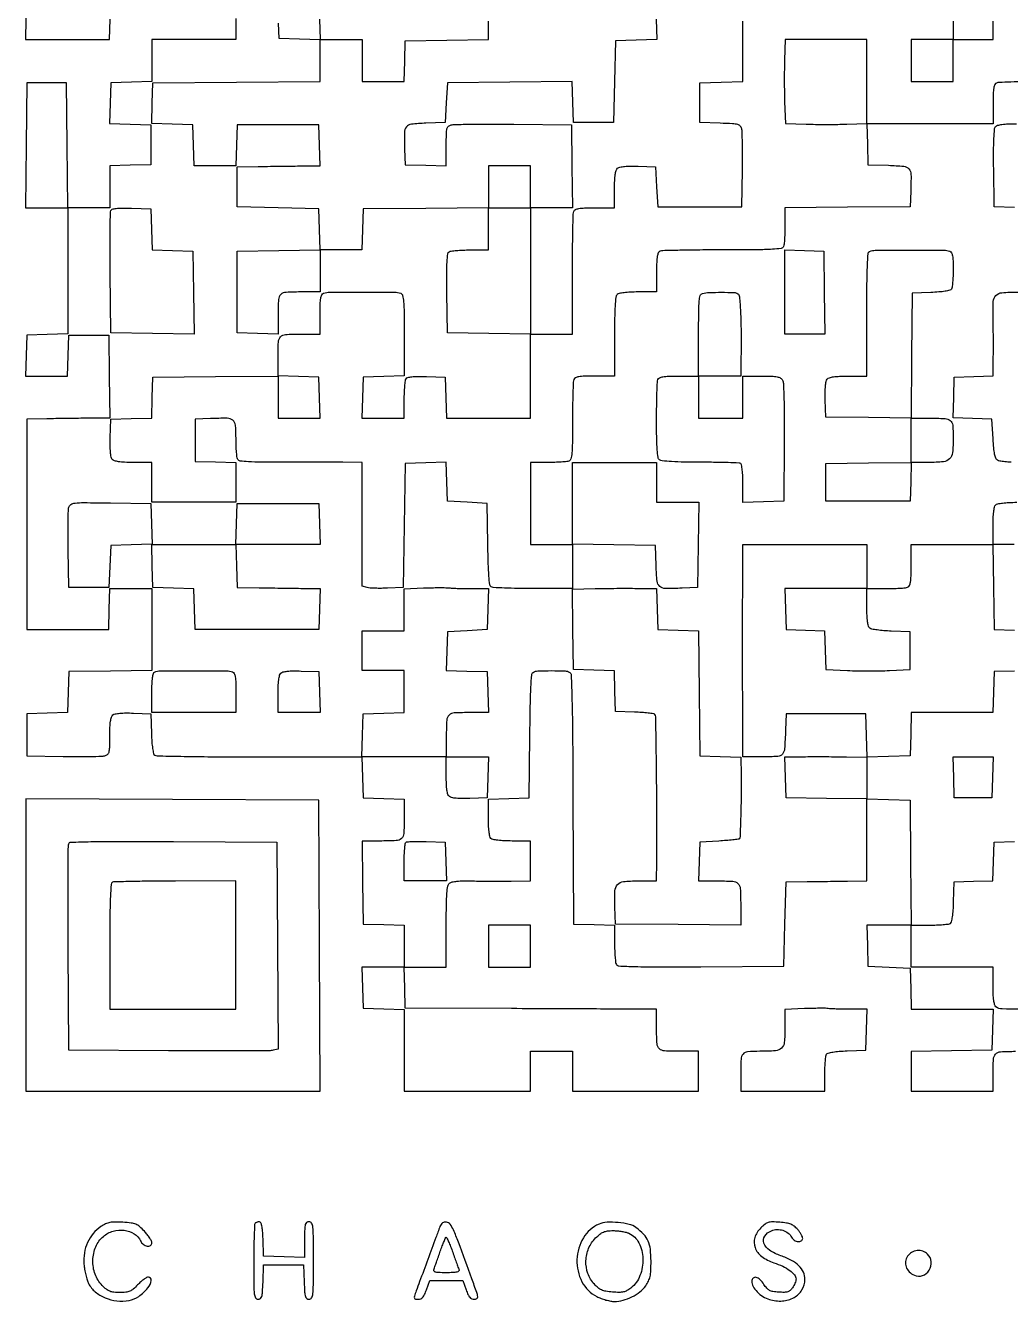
# Model space of a CAD drawing. Extents: x 156 to 936, y 95 to 969.
# Drawn here: x 156 to 601, y 95 to 671 of the extents above; entities that cross this region are included whole.
import ezdxf

# ---------------------------------------------------------------- set-up
doc = ezdxf.new("R2010")
doc.units = 0

msp = doc.modelspace()

# ---------------------------------------------------------------- linework, layer by layer
for points in [[(251, 674.462474), (251, 665), (232, 665), (213, 665), (213, 655.537526), (213, 646.075052), (203.75, 645.787526), (194.5, 645.5), (194.212977, 636.288016), (193.925954, 627.076031), (203.212977, 626.788016), (212.5, 626.5), (212.5, 617.5), (212.5, 608.5), (203.25, 608.212474), (194, 607.924948), (194, 598.462474), (194, 589), (184.515573, 589), (175.031147, 589), (174.765573, 617.25), (174.5, 645.5), (165.5, 645.5), (156.5, 645.5), (156.234427, 617.25), (155.968853, 589), (165.484427, 589), (175, 589), (175, 560.537526), (175, 532.075052), (165.75, 531.787526), (156.5, 531.5), (156.212474, 522.25), (155.924948, 513), (165.424948, 513), (174.924948, 513), (175.212474, 522.25), (175.5, 531.5), (184.5, 531.5), (193.5, 531.5), (193.772065, 512.75), (194.044131, 494), (184.272065, 493.948134, 0.001233), (179.877058, 493.913967, 0.000769), (174.726794, 493.853302, 0.000772), (169.649831, 493.777852, 0.001402), (165.5, 493.698134), (156.5, 493.5), (156.5, 446), (156.5, 398.5), (175, 398.5), (193.5, 398.5), (193.787526, 407.75), (194.075052, 417), (203.537526, 417), (213, 417), (213, 398.522065), (213, 380.044131), (194.25, 379.772065), (175.5, 379.5), (175.212964, 370.287036), (174.925929, 361.074071), (165.712964, 360.787036), (156.5, 360.5), (156.5, 351), (156.5, 341.5), (173, 341.233386, 0.003212), (179.484345, 341.170267, 0.004415), (185.314062, 341.202442, 0.002866), (190.203626, 341.300636, 0.052025), (191.75, 341.502438, 0.116864), (192.998813, 342.131139, 0.157266), (193.666682, 343.196991, 0.056715), (193.94564, 345.258992, 0.00529), (194, 350.396607, -0.009439), (194.074667, 354.351306, -0.027186), (194.32691, 357.081878, -0.038515), (194.749189, 358.939991, -0.145416), (195.405204, 359.921326, -0.126804), (196.431833, 360.405224, -0.023545), (198.514748, 360.701133, -0.021342), (201.264652, 360.842502, -0.01153), (204.655204, 360.793771), (212.5, 360.5), (212.792098, 351.532999, 0.009802), (212.99172, 347.709784, 0.020255), (213.32689, 344.737042, 0.020143), (213.754615, 342.549132, 0.194196), (214.292098, 341.791394, 0.137884), (215.322394, 341.476993, 0.000719), (226.013929, 341.255617, 0.003115), (238.229463, 341.096368, 0.001961), (252.5, 341.055213, -0.000139), (267.341689, 341.066495, -0.000166), (281.337414, 341.068596, -0.000143), (293.140366, 341.063076, -0.001082), (298.712474, 341.046818), (307.924948, 341), (308.212474, 331.75), (308.5, 322.5), (317.75, 322.212474), (327, 321.924948), (327, 313.069463, -0.014911), (326.799303, 306.341017, -0.196101), (325.74396, 304.139032, -0.17455), (323.393009, 303.170009, -0.011337), (315.896147, 303), (307.955869, 303), (308.227935, 284.25), (308.5, 265.5), (317.75, 265.212474), (327, 264.924948), (327, 255.462474), (327, 246), (317.462474, 246), (307.924948, 246), (308.212474, 236.75), (308.5, 227.5), (317.75, 227.212474), (327, 226.924948), (327, 208.462474), (327, 190), (355.5, 190), (384, 190), (384, 199), (384, 208), (393.5, 208), (403, 208), (403, 199), (403, 190), (431.5, 190), (460, 190), (460, 199), (460, 208), (452.081787, 208, -0.01141), (444.599988, 208.170753, -0.175208), (442.252746, 209.14255, -0.195511), (441.199638, 211.349521, -0.014768), (441, 218.106989), (441, 227), (432.25, 227.03929, 0.00002), (426.597157, 227.064452, 0.000002), (411.970312, 227.128935, 0.000002), (394.521915, 227.205724, 0.000002), (375.5, 227.28929), (327.5, 227.5), (327.212474, 236.75), (326.924948, 246), (336.462474, 246), (346, 246), (346, 264.377555, -0.002926), (346.057077, 274.131546, -0.015847), (346.286707, 279.419848, -0.02527), (346.692815, 282.635756, -0.177306), (347.47458, 283.978903, -0.125079), (348.589189, 284.508902, -0.024523), (350.802749, 284.834299, -0.020936), (353.814653, 285.000288, -0.00977), (357.72458, 284.975462, 0.003165), (361.717686, 284.89735, 0.001862), (366.492533, 284.851957, 0.001862), (371.264977, 284.842131, 0.00318), (375.25, 284.874114), (384, 285), (384, 294), (384, 303), (375.7, 303, -0.011084), (372.171507, 303.07823, -0.020332), (369.306878, 303.322289, -0.021091), (367.139671, 303.689458, -0.144849), (366.2, 304.2, -0.144682), (365.689961, 305.138013, -0.021131), (365.322617, 307.298731, -0.02038), (365.078344, 310.152513, -0.011159), (365, 313.662474), (365, 321.924948), (374.25, 322.212474), (383.5, 322.5), (383.766172, 350.450978, -0.002117), (383.953819, 364.091611, -0.008542), (384.245722, 372.411295, -0.006373), (384.615675, 378.103606, -0.236059), (385.266172, 379.185665, -0.132884), (387.354238, 379.835404, -0.009436), (393.503224, 379.949665, -0.009443), (399.651822, 379.831748, -0.132709), (401.741586, 379.180871, -0.247526), (402.434987, 377.968938, -0.002047), (402.776578, 366.697023, -0.004467), (403.057771, 350.415055, -0.000939), (403.241586, 321.946183), (403.5, 265.5), (412.75, 265.212474), (422, 264.924948), (422.015313, 256.712474, 0.009002), (422.079642, 253.474946, 0.012028), (422.261521, 250.541598, 0.009309), (422.515859, 248.118874, 0.111053), (422.831965, 247.237645, 0.244572), (424.020271, 246.548633, 0.004895), (431.203429, 246.290377, 0.006891), (441.970603, 246.157217, 0.001398), (461.066653, 246.237645), (498.5, 246.5), (499, 265.5), (499.5, 284.5), (509, 284.643608, -0.000218), (513.272687, 284.706331, -0.000136), (518.279688, 284.776284, -0.000137), (523.215497, 284.842549, -0.000248), (527.25, 284.893608), (536, 285), (536, 303.536212), (536, 322.072424), (545.75, 321.786212), (555.5, 321.5), (555.765573, 293.25), (556.031147, 265), (545.978047, 265), (535.924948, 265), (536.212474, 255.75), (536.5, 246.5), (546, 246), (555.5, 245.5), (555.787526, 236.25), (556.075052, 227), (574.575052, 227), (593.075052, 227), (592.787526, 217.75), (592.5, 208.5), (574.25, 208.227441), (556, 207.954883), (556, 198.977441), (556, 190), (574.5, 190), (593, 190), (593, 197.418213, -0.01257), (593.178205, 204.50542, -0.179949), (594.159562, 206.785965, -0.190034), (596.370658, 207.807402, -0.014293), (603.106989, 208)], [(607.114907, 645.955962, 0.00462), (600.968881, 645.821697, 0.002283), (595.760124, 645.635936, 0.08173), (594.581787, 645.393011, 0.192406), (593.782907, 644.653872, 0.06988), (593.311531, 643.154102, 0.034532), (593.062976, 640.571713, 0.00673), (593, 635.893011), (593, 627), (564.462474, 627), (535.924948, 627), (536.212474, 617.75), (536.5, 608.5), (545.740334, 608.212602, -0.015844), (552.678762, 607.776454, -0.194277), (554.990355, 606.578192, -0.177046), (555.934395, 604.057347, -0.012739), (555.800912, 596.479083), (555.5, 589.5), (527.25, 589.234427), (499, 588.968853), (499, 581.066214, -0.007063), (498.955614, 577.924319, -0.008915), (498.821697, 575.020325, -0.007334), (498.631063, 572.599276, -0.068397), (498.393011, 571.581787, -0.271086), (497.257592, 570.67308, -0.02197), (493.306366, 570.270409, -0.012854), (486.33251, 570.047721, -0.001554), (470.974799, 570, 0.002113), (460.584885, 569.956085, 0.00323), (451.574722, 569.821697, 0.001149), (443.814248, 569.637956, 0.085316), (442.581787, 569.393011, 0.192406), (441.782907, 568.653872, 0.06988), (441.311531, 567.154102, 0.034532), (441.062976, 564.571713, 0.00673), (441, 559.893011), (441, 551), (432.7, 551, 0.011084), (429.171507, 550.92177, 0.020332), (426.306878, 550.677711, 0.021091), (424.139671, 550.310542, 0.144849), (423.2, 549.8, 0.17093), (422.619714, 548.588868, 0.011288), (422.283708, 544.675375, 0.011908), (422.063952, 539.080768, 0.003861), (422, 530.8), (422, 513), (413.106989, 513, 0.00673), (408.428287, 512.937024, 0.034532), (405.845898, 512.688469, 0.06988), (404.346128, 512.217093, 0.192406), (403.606989, 511.418213, 0.081332), (403.364262, 510.245528, 0.00242), (403.178303, 505.215903, 0.004765), (403.044051, 499.272999, 0.003264), (403, 492.525201, -0.002672), (402.948251, 482.840136, -0.019343), (402.718391, 478.18787, -0.038952), (402.282401, 475.584226, -0.244878), (401.418213, 474.606989, -0.06844), (400.400281, 474.368926, -0.007317), (397.9751, 474.178303, -0.008902), (395.066073, 474.044385, -0.00705), (391.918213, 474), (384, 474), (384, 455.5), (384, 437), (393.5, 437), (403, 437), (403, 455.5), (403, 474), (422, 474), (441, 474), (441, 465), (441, 456), (450.521593, 456), (460.043186, 456), (459.771593, 436.75), (459.5, 417.5), (452.520917, 417.199088, -0.012739), (444.942653, 417.065605, -0.177046), (442.421808, 418.009645, -0.194277), (441.223546, 420.321238, -0.015844), (440.787398, 427.259666), (440.5, 436.5), (421.75, 436.772065), (403, 437.044131), (403, 426.926262), (403, 416.808392), (413.25, 417.01945, -0.002339), (417.808897, 417.09199, -0.001545), (423.048352, 417.134653, -0.001555), (428.142118, 417.144549, -0.003015), (432.212474, 417.115253), (440.924948, 417), (441.212474, 407.75), (441.5, 398.5), (450.73449, 398.212679), (459.96898, 397.925359), (460.23449, 369.712679), (460.5, 341.5), (469.75, 341.212474), (479, 340.924948), (479.144302, 332.712474, -0.006315), (479.188665, 323.732395, -0.005312), (479.014449, 314.220618, -0.001272), (478.72361, 304.985385, -0.182303), (478.313171, 304, -0.174973), (477.890326, 303.785719, -0.003412), (475.433514, 303.5, -0.007763), (472.52849, 303.227803, -0.005075), (469.171191, 303), (460.5, 302.5), (460.211067, 293.75), (459.922134, 285), (467.87928, 285, -0.011684), (475.421865, 284.823722, -0.180874), (477.764981, 283.820304, -0.191063), (478.809395, 281.547392, -0.01329), (479, 274.377438), (479, 264.968853), (450.75, 265.234427), (422.5, 265.5), (422.20816, 273.237562, -0.018844), (422.208052, 280.460565, -0.172387), (423.352754, 283.33413, -0.190869), (425.994172, 284.686158, -0.023977), (432.535184, 285), (441, 285), (441.061264, 293.75, 0.002369), (441.112289, 316.285203, 0.002586), (440.944984, 338.170543, 0.000315), (440.66333, 359.116618, 0.195257), (440.20973, 360.19027, 0.163565), (439.610981, 360.487769, 0.006786), (437.205333, 360.785917, 0.01115), (434.301404, 361.04048, 0.007624), (430.994391, 361.205609), (422.5, 361.5), (422.212964, 370.712964), (421.925929, 379.925929), (412.712964, 380.212964), (403.5, 380.5), (403.227441, 398.75), (402.954883, 417), (385.227441, 417.015313, -0.004095), (378.345098, 417.077625, -0.006163), (372.347108, 417.255038, -0.002752), (367.253043, 417.496687, -0.128972), (366.273353, 417.809897, -0.224357), (365.657029, 418.785498, -0.01105), (365.267063, 422.675066, -0.012194), (364.964479, 428.331725, -0.003561), (364.773353, 437.044584), (364.5, 455.5), (355.5, 456), (346.5, 456.5), (346.210527, 465.287003), (345.921055, 474.074007), (336.710527, 473.787003), (327.5, 473.5), (327, 445.5), (326.5, 417.5), (319.520917, 417.199088, -0.008627), (316.682454, 417.125736, -0.009416), (313.924858, 417.153996, -0.00895), (311.569348, 417.264735, -0.045288), (310.270917, 417.46814), (308, 418.038104), (308, 446.019052), (308, 474), (299.25, 474.095222, 0.002062), (294.644542, 474.126348, 0.00059), (287.505021, 474.136731, 0.000594), (279.449521, 474.129368, 0.000631), (271.554327, 474.102811, -0.003211), (262.32363, 474.119389, -0.012558), (256.625211, 474.309405, -0.012697), (252.829729, 474.62837, -0.227759), (251.81964, 475.257589, -0.111642), (251.508247, 476.128338, -0.009095), (251.2579, 478.552883, -0.011865), (251.078732, 481.487769, -0.008846), (251.015313, 484.730948, 0.020117), (250.756384, 490.879354, 0.208495), (249.583517, 493.060274, 0.166891), (247.044482, 493.94572, 0.011976), (239.479083, 493.800912), (232.5, 493.5), (232.5, 484), (232.5, 474.5), (241.75, 474.212474), (251, 473.924948), (251, 464.962474), (251, 456), (232, 456), (213, 456), (213, 465), (213, 474), (204.622445, 474, -0.009416), (200.660607, 474.074612, -0.02709), (197.924009, 474.326619, -0.038314), (196.061457, 474.748184, -0.145743), (195.080436, 475.40308, -0.128993), (194.592049, 476.450915, -0.022589), (194.297825, 478.626634, -0.020484), (194.15782, 481.52409, -0.010573), (194.207992, 485.15308), (194.5, 493.5), (203.712964, 493.787036), (212.925929, 494.074071), (213.212964, 503.287036), (213.5, 512.5), (241.75, 512.765573), (270, 513.031147), (270, 520.933786, -0.011443), (270.170972, 528.403289, -0.175354), (271.143057, 530.748458, -0.195345), (273.35013, 531.800585, -0.014753), (280.106989, 532), (289, 532), (289, 540.893011, -0.00673), (289.062976, 545.571713, -0.034532), (289.311531, 548.154102, -0.06988), (289.782907, 549.653872, -0.192406), (290.581787, 550.393011, -0.089988), (293.432952, 550.932228, -0.001855), (308, 550.986276, -0.001855), (322.567048, 550.932228, -0.089988), (325.418213, 550.393011, -0.248902), (326.288297, 549.393938, -0.036362), (326.720189, 546.646395, -0.01833), (326.948905, 541.738583, -0.002478), (327, 531.430537), (327, 513.075052), (317.75, 512.787526), (308.5, 512.5), (308.212474, 503.25), (307.924948, 494), (317.462474, 494), (327, 494), (327.015313, 502.25, -0.00917), (327.081041, 505.504112, -0.012203), (327.267102, 508.45641, -0.00954), (327.527533, 510.894283, -0.110402), (327.850966, 511.793098, -0.187221), (328.659703, 512.389362, -0.039341), (330.4185, 512.721251, -0.027159), (333.085459, 512.864234, -0.008519), (337.085653, 512.793098), (345.5, 512.5), (345.787526, 503.25), (346.075052, 494), (365.037526, 494), (384, 494), (384, 512.977935), (384, 531.955869), (365.25, 532.227935), (346.5, 532.5), (346.269936, 550.453304, -0.003387), (346.21716, 559.19071, -0.013149), (346.363442, 564.601246, -0.01367), (346.65421, 568.198071, -0.228051), (347.269936, 569.187991, -0.112035), (348.134327, 569.496472, -0.008952), (350.562106, 569.744341, -0.011755), (353.500405, 569.921833, -0.008742), (356.75, 569.984687), (365, 570), (365, 579.515573), (365, 589.031147), (336.75, 588.765573), (308.5, 588.5), (308.212474, 579.25), (307.924948, 570), (298.462474, 570), (289, 570), (289, 560.5), (289, 551), (281.081787, 551, 0.011435), (273.597657, 550.828811, 0.175657), (271.251172, 549.85465, 0.195156), (270.198903, 547.642834, 0.014649), (270, 540.855485), (270, 531.924948), (260.75, 532.212474), (251.5, 532.5), (251.5, 551), (251.5, 569.5), (270.287232, 569.772202), (289.074464, 570.044404), (288.787232, 579.272202), (288.5, 588.5), (270, 589), (251.5, 589.5), (251.5, 598.5), (251.5, 607.5), (261, 607.670976, -0.000734), (265.310027, 607.742215, -0.000438), (270.437586, 607.814941, -0.000439), (275.54497, 607.878422, -0.000761), (279.787526, 607.920976), (289.075052, 608), (288.787526, 617.25), (288.5, 626.5), (270, 626.5), (251.5, 626.5), (251.212474, 617.25), (250.924948, 608), (241.5, 608), (232.075052, 608), (231.787526, 617.25), (231.5, 626.5), (222.212977, 626.788016), (212.925954, 627.076031), (213.212977, 636.288016), (213.5, 645.5), (251.25, 645.762025), (289, 646.02405), (289, 655.474499), (289, 664.924948), (279.75, 665.212474), (270.5, 665.5), (270.199088, 672.479083, -0.011928)], [(288.787526, 674.25), (289.075052, 665), (298.537526, 665), (308, 665), (308, 655.5), (308, 646), (317.462474, 646), (326.924948, 646), (327.212474, 655.25), (327.5, 664.5), (346.25, 664.772065), (365, 665.044131), (365, 673.322065, -0.011128)], [(440.787023, 674.288016), (441.074046, 665.076031), (431.787023, 664.788016), (422.5, 664.5), (422, 646), (421.5, 627.5), (412.5, 627.5), (403.5, 627.5), (403.212269, 636.765509), (402.924538, 646.031018), (374.712269, 645.765509), (346.5, 645.5), (346, 636.5), (345.5, 627.5), (336.759315, 627.211203, 0.017722), (330.222155, 626.762911, 0.198326), (327.97509, 625.54849, 0.170867), (327.062458, 623.011209, 0.012477), (327.199088, 615.479083), (327.5, 608.5), (336.75, 608.212474), (346, 607.924948), (346, 616.943422, -0.004647), (346.052055, 622.543692, -0.053322), (346.326761, 624.727552, -0.156216), (346.995363, 625.838911, -0.123761), (348.25, 626.480966, -0.053016), (349.904254, 626.681773, -0.001335), (357.476562, 626.774116, -0.002848), (366.374191, 626.808168, -0.001937), (376.5, 626.750018), (402.5, 626.5), (402.772065, 607.75), (403.044131, 589), (393.522065, 589), (384, 589), (384, 560.5), (384, 532), (393.5, 532), (403, 532), (403, 558.918213, -0.002105), (403.043914, 569.349147, -0.003219), (403.178303, 578.39385, -0.001141), (403.362026, 586.185299, -0.085344), (403.606989, 587.418213, -0.192406), (404.346128, 588.217093, -0.06988), (405.845898, 588.688469, -0.034532), (408.428287, 588.937024, -0.00673), (413.106989, 589), (422, 589), (422, 597.377555, -0.009406), (422.0746, 601.342652, -0.027148), (422.326735, 604.078343, -0.03848), (422.748928, 605.939147, -0.145524), (423.405204, 606.921326, -0.126804), (424.431833, 607.405224, -0.023545), (426.514748, 607.701133, -0.021342), (429.264652, 607.842502, -0.01153), (432.655204, 607.793771), (440.5, 607.5), (441, 598.5), (441.5, 589.5), (460.5, 589.5), (479.5, 589.5), (479.747311, 606, 0.003033), (479.805132, 612.481675, 0.004182), (479.77305, 618.303077, 0.002682), (479.679051, 623.188386, 0.050202), (479.487645, 624.712602, 0.132752), (478.832703, 625.94285, 0.142596), (477.663392, 626.63482, 0.050197), (475.372414, 626.982848, 0.004839), (469.740334, 627.212602), (460.5, 627.5), (460.5, 636.5), (460.5, 645.5), (470.251695, 645.786232), (480.003389, 646.072465), (479.932351, 673.339416, 0.002436)], [(575, 673.377555), (575, 665), (584, 665), (593, 665), (593, 673.3, -0.011084)], [(602.728072, 589.212764), (593.5, 589.5), (593.285999, 606.940913, -0.004306), (593.257989, 614.601155, -0.010385), (593.403766, 620.266298, -0.008096), (593.668561, 624.484768, -0.154677), (594.158444, 625.690913, -0.155212), (595.083284, 626.283844, -0.031047), (597.028013, 626.678192, -0.024571), (599.795026, 626.924713, -0.009932), (603.584919, 627)], [(601.172568, 474.090323, -0.014181), (598.335938, 474.303824, -0.012226), (595.992877, 474.605231, -0.102852), (595, 474.975975, -0.163338), (594.26927, 475.871102, -0.039565), (593.730792, 477.731653, -0.027446), (593.31272, 480.540551, -0.009013), (593, 484.710662), (592.5, 493.5), (583.712997, 493.789473), (574.925993, 494.078945), (575.212997, 503.289473), (575.5, 512.5), (584.25, 512.788933), (593, 513.077866), (593.122144, 521.788933, 0.00309), (593.15347, 525.784372, 0.001746), (593.144594, 530.628082, 0.001743), (593.101552, 535.513192, 0.002862), (593.027048, 539.647092, -0.018983), (593.127732, 546.728397, -0.183811), (594.319914, 549.428835, -0.180605), (597.016422, 550.679016, -0.01821), (604.212474, 550.969591)], [(602.75, 379.787526), (593.5, 379.5), (593.212474, 370.25), (592.924948, 361), (574.498686, 361), (556.072424, 361), (555.786212, 351.25), (555.5, 341.5), (545.75, 341.213788), (536, 340.927576), (536, 331.465459), (536, 322.003343), (517.75, 322.251671), (499.5, 322.5), (499.212474, 331.75), (498.924948, 341), (508.212474, 341.093918, -0.002292), (512.440417, 341.117289, -0.001345), (517.499906, 341.108453, -0.001345), (522.559358, 341.072398, -0.002292), (526.787206, 341.011515), (536.074412, 340.835194), (535.787206, 350.667597), (535.5, 360.5), (517.5, 360.5), (499.5, 360.5), (499.24697, 353, -0.008402), (498.823931, 344.634665, -0.161469), (497.852847, 342.255381, -0.203902), (495.721799, 341.197358, -0.014636), (488.980948, 341), (480, 341), (479.960961, 349.75, -0.00054), (479.901675, 367.285012, -0.000418), (479.873675, 386.395195, -0.000425), (479.877669, 404.503679, -0.000862), (479.917499, 418.75), (480, 437), (508, 437), (536, 437), (536, 427), (536, 417), (544.418213, 417, 0.006641), (547.757628, 417.044357, 0.008515), (550.828225, 417.178303, 0.006804), (553.386579, 417.368566, 0.069754), (554.418213, 417.606989, 0.196891), (555.222504, 418.364137, 0.067576), (555.691745, 419.926179, 0.033028), (555.938279, 422.632466, 0.006203), (556, 427.606989), (556, 437), (574.5, 437), (593, 437), (593, 445.3, -0.011084), (593.07823, 448.828493, -0.020332), (593.322289, 451.693122, -0.021091), (593.689458, 453.860329, -0.144849), (594.2, 454.8, -0.144849), (595.139671, 455.310542, -0.021091), (597.306878, 455.677711, -0.020332), (600.171507, 455.92177, -0.011084), (603.7, 456)], [(612.505428, 227.030458, -0.003312), (597.086098, 227.128481, -0.171591), (594.324871, 228.145344, -0.153795), (593.721058, 229.081444, -0.032206), (593.322349, 231.01567, -0.024946), (593.075076, 233.786171, -0.009784), (593, 237.622445), (593, 246), (574.5, 246), (556, 246), (556, 255.5), (556, 265), (564.25, 265.015313, 0.008591), (567.498009, 265.077158, 0.011595), (570.431384, 265.251635, 0.008743), (572.855762, 265.495093, 0.112618), (573.707902, 265.798312, 0.195149), (574.24575, 266.552989, 0.020215), (574.673305, 268.737125, 0.020298), (575.008289, 271.707636, 0.009786), (575.207902, 275.532999), (575.5, 284.5), (584.211627, 284.788373), (592.923254, 285.076746), (593.211627, 293.788373), (593.5, 302.5), (602.710527, 302.787003)]]:
    msp.add_lwpolyline(points, format="xyb")
for points in [[(156.227935, 683.75), (155.955869, 665), (174.940409, 665), (193.924948, 665), (194.212474, 674.25)], [(602.478407, 437), (592.956814, 437), (593.228407, 417.75), (593.5, 398.5), (602.75, 398.212474)]]:
    msp.add_lwpolyline(points)
for points in [[(498.820969, 655.75, 0.005708), (498.722276, 651.50933, 0.003236), (498.694639, 646.37265, 0.00323), (498.733737, 641.194789, 0.005314), (498.841631, 636.816469), (499.183261, 627.132938), (508.547142, 626.816469, 0.005308), (512.787854, 626.7182, 0.003199), (517.817201, 626.687247, 0.003204), (522.816202, 626.720503, 0.005603), (526.955511, 626.820969), (536, 627.141938), (536, 646.070969), (536, 665), (517.570969, 665), (499.141938, 665)], [(212.787036, 579.287036), (213.074071, 570.074071), (222.287036, 569.787036), (231.5, 569.5), (231.772147, 550.727853), (232.044293, 531.955707), (213.272147, 532.227853), (194.5, 532.5), (194.233224, 559.48509, -0.001777), (194.167136, 569.922334, -0.002759), (194.191812, 578.926383, -0.000824), (194.269229, 586.740913, -0.088947), (194.46687, 587.774261, -0.233559), (195.133887, 588.390064, -0.044408), (196.802604, 588.724588, -0.028061), (199.471436, 588.866115, -0.007462), (203.733647, 588.789171), (212.5, 588.5)], [(573.418213, 569.393011, -0.180148), (574.201663, 568.70187, -0.076097), (574.676047, 567.35885, -0.038989), (574.925952, 565.089976, -0.008442), (574.984687, 561.143011, -0.009246), (574.922882, 558.12774, -0.012285), (574.748704, 555.390862, -0.009642), (574.505054, 553.131139, -0.110314), (574.202843, 552.293967, -0.192561), (573.466763, 551.763838, -0.02067), (571.36687, 551.333008, -0.020911), (568.539342, 550.994333, -0.010674), (564.968156, 550.793967), (556.5, 550.5), (556.234427, 522.25), (555.968853, 494), (563.902639, 494, -0.010695), (571.318244, 493.84136, -0.161525), (573.695809, 492.938117, -0.205743), (574.776, 490.871488, -0.018954), (575, 484.96444, -0.023894), (574.686864, 478.415575, -0.174987), (573.365792, 475.624127, -0.173797), (570.56117, 474.310105, -0.023502), (563.967504, 474), (556.077866, 474), (555.788933, 465.25), (555.5, 456.5), (536.5, 456.5), (517.5, 456.5), (517.5, 465), (517.5, 473.5), (536.75, 473.771593), (556, 474.043186), (556, 484), (556, 493.956814), (536.75, 494.228407), (517.5, 494.5), (517.206229, 502.344796, -0.01153), (517.157498, 505.735348, -0.021342), (517.298867, 508.485252, -0.023545), (517.594776, 510.568167, -0.126804), (518.078674, 511.594796, -0.145524), (519.060853, 512.251072, -0.03848), (520.921657, 512.673265, -0.027148), (523.657348, 512.9254, -0.009406), (527.622445, 513), (536, 513), (536, 540.916667, -0.001975), (536.05517, 554.887183, -0.009014), (536.265711, 563.006339, -0.007101), (536.58088, 568.419644, -0.286177), (537.25, 569.337719, -0.094406), (539.803917, 569.842868, -0.001373), (555.30476, 569.909119, -0.001419), (570.772576, 569.888874, -0.090814)], [(477.644558, 550.234687, -0.234101), (478.461388, 548.872689, -0.007119), (478.908591, 542.1133, -0.011337), (479.165363, 533.308171, -0.00511), (479.122144, 521.75), (479, 513), (469.5, 513), (460, 513), (460, 503.5), (460, 494), (470, 494), (480, 494), (480, 503.5), (480, 513), (488.464816, 513, -0.007029), (493.104982, 512.934762, -0.04025), (495.550464, 512.668198, -0.084583), (496.995216, 512.128022, -0.139097), (497.895198, 511.195824, -0.113684), (498.298904, 509.708242, -0.002705), (498.539109, 502.475005, -0.005534), (498.686633, 493.652602, -0.003118), (498.680382, 482.945824), (498.5, 456.5), (489.25, 456.212474), (480, 455.924948), (480, 464.403457, 0.010683), (479.929648, 467.695761, 0.015933), (479.715032, 470.567524, 0.010925), (479.414138, 472.899739, 0.220226), (479.029896, 473.481524, 0.129009), (478.240065, 473.723231, 0.001859), (473.284539, 473.904961, 0.004985), (467.505801, 474.037713, 0.00325), (460.83351, 474.081081, -0.004585), (453.452735, 474.148769, -0.009995), (447.796061, 474.365701, -0.007193), (443.478502, 474.680169, -0.152576), (442.303615, 475.162985, -0.186033), (441.647346, 476.335656, -0.017392), (441.285508, 479.68642, -0.014471), (441.0615, 484.79162, -0.003728), (441, 493.040657, -0.003363), (441.044062, 499.590857, -0.004891), (441.178303, 505.367318, -0.002541), (441.364432, 510.250423, -0.080983), (441.606989, 511.418213, -0.192406), (442.346128, 512.217093, -0.06988), (443.845898, 512.688469, -0.034532), (446.428287, 512.937024, -0.00673), (451.106989, 513), (460, 513), (460, 531.426676, -0.002142), (460.046861, 542.365973, -0.020963), (460.279947, 546.978795, -0.054149), (460.768129, 549.379679, -0.257045), (461.75, 550.310674, -0.054454), (464.795979, 550.761096, -0.010698), (470.335732, 550.853144, -0.00691), (475.994547, 550.747878, -0.135377)], [(212.787526, 446.25), (213.075052, 437), (232, 437), (250.924948, 437), (251.212474, 446.25), (251.5, 455.5), (270, 455.5), (288.5, 455.5), (288.787526, 446.25), (289.075052, 437), (270.001314, 437), (250.927576, 437), (251.213788, 427.25), (251.5, 417.5), (261.5, 417.378301, -0.000173), (265.967942, 417.322383, -0.000111), (271.143836, 417.254662, -0.000112), (276.20474, 417.186185, -0.000211), (280.287526, 417.128301), (289.075052, 417), (288.787526, 407.75), (288.5, 398.5), (260.5, 398.5), (232.5, 398.5), (232.212964, 407.712964), (231.925929, 416.925929), (222.712964, 417.212964), (213.5, 417.5), (213.213341, 427.287041), (212.926682, 437.074081), (203.713341, 436.787041), (194.5, 436.5), (194, 427), (193.5, 417.5), (184.5, 417.5), (175.5, 417.5), (175.214823, 434.5, -0.003203), (175.145616, 441.174752, -0.004432), (175.174963, 447.16217, -0.002813), (175.272424, 452.187423, -0.054169), (175.479589, 453.73292, -0.197394), (176.420267, 455.019677, -0.11138), (178.2794, 455.652143, -0.028101), (182.202627, 455.847996, -0.001616), (194.264765, 455.73292), (212.5, 455.5)], [(357.662526, 417), (365.075052, 417), (364.787526, 407.75), (364.5, 398.5), (355.5, 398), (346.5, 397.5), (346.211622, 388.788034), (345.923244, 380.076067), (355.211622, 379.788034), (364.5, 379.5), (364.787526, 370.25), (365.075052, 361), (357.119313, 361, 0.011676), (349.578687, 360.823888, 0.180709), (347.23551, 359.821417, 0.191194), (346.190859, 357.550484, 0.01333), (346, 350.393011), (346, 341), (355.537526, 341), (365.075052, 341), (364.787526, 331.75), (364.5, 322.5), (356.655204, 322.206229, -0.01153), (353.264652, 322.157498, -0.021342), (350.514748, 322.298867, -0.023545), (348.431833, 322.594776, -0.126804), (347.405204, 323.078674, -0.145524), (346.748928, 324.060853, -0.03848), (346.326735, 325.921657, -0.027148), (346.0746, 328.657348, -0.009406), (346, 332.622445), (346, 341), (326.963788, 341), (307.927576, 341), (308.213788, 350.75), (308.5, 360.5), (317.75, 360.787526), (327, 361.075052), (327, 370.537526), (327, 380), (317.5, 380), (308, 380), (308, 389), (308, 398), (317.5, 398), (327, 398), (327, 407.461067), (327, 416.922134), (335.75, 417.288168, -0.004605), (339.310767, 417.404286, -0.00501), (342.774219, 417.450594, -0.004717), (345.740042, 417.432544, -0.024447), (347.375, 417.327101, 0.01648), (348.949077, 417.200383, 0.003897), (351.582898, 417.096086, 0.004007), (354.613786, 417.024022, 0.00394)], [(499.212474, 407.75), (499.5, 398.5), (508.211627, 398.211627), (516.923254, 397.923254), (517.211627, 389.211627), (517.5, 380.5), (527.268085, 380, 0.007925), (531.677833, 379.844307, 0.00486), (536.87867, 379.79375, 0.004872), (542.028549, 379.843928, 0.008655), (546.268085, 380), (555.5, 380.5), (555.5, 389), (555.5, 397.5), (547.049836, 397.793676, -0.011302), (543.718637, 397.984907, -0.014976), (540.700081, 398.317974, -0.012295), (538.227989, 398.728174, -0.126595), (537.299836, 399.166121, -0.156365), (536.712511, 400.086773, -0.030268), (536.320981, 402.047251, -0.024242), (536.07522, 404.828796, -0.009913), (536, 408.622445), (536, 417), (517.462474, 417), (498.924948, 417)], [(249.418213, 379.393011, -0.192406), (250.217093, 378.653872, -0.06988), (250.688469, 377.154102, -0.034532), (250.937024, 374.571713, -0.00673), (251, 369.893011), (251, 361), (232, 361), (213, 361), (213, 369.916667, -0.008266), (213.067874, 374.021966, -0.024717), (213.299188, 376.819848, -0.032039), (213.668333, 378.679382, -0.236055), (214.25, 379.337719, -0.094311), (216.795976, 379.841794, -0.001455), (231.804914, 379.909082, -0.001504), (246.781637, 379.887581, -0.090739)], [(288.787526, 370.25), (289.075052, 361), (279.537526, 361), (270, 361), (270, 369.3, -0.010869), (270.078193, 372.896692, -0.021373), (270.324495, 375.746533, -0.023516), (270.70151, 377.866807, -0.141534), (271.236619, 378.836619, -0.141627), (272.215618, 379.376564, -0.030081), (274.156875, 379.694801, -0.024175), (276.863904, 379.841129, -0.010354), (280.486619, 379.786619), (288.5, 379.5)], [(269.759875, 255.77153), (270.019749, 209.043061), (267.759875, 208.494001, -0.057675), (266.004934, 208.276836, -0.000538), (252.945088, 208.187752, -0.00181), (237.910959, 208.155786, -0.001169), (220.5, 208.222471), (175.5, 208.5), (175.239372, 254.5, -0.000997), (175.174287, 272.225103, -0.001596), (175.197198, 287.357597, -0.000282), (175.267665, 300.72814, -0.090314), (175.461789, 301.759906, -0.301449), (176.45055, 302.464468, -0.003096), (185.402033, 302.70934, -0.005599), (198.68089, 302.841585, -0.001079), (222.722417, 302.759906), (269.5, 302.5)], [(345.788933, 293.75), (346.077866, 285), (336.538933, 285), (327, 285), (327, 293.333333, -0.007858), (327.050989, 296.577357, -0.011543), (327.206402, 299.425152, -0.007024), (327.423222, 301.784227, -0.17158), (327.702644, 302.369311, -0.179987), (328.290922, 302.638564, -0.007016), (330.709672, 302.781547, -0.011703), (333.626528, 302.84459, -0.007913), (336.952644, 302.785977), (345.5, 302.5)], [(195.25, 284.337719, 0.286605), (194.579791, 283.416621, 0.006896), (194.265434, 277.906228, 0.008864), (194.055066, 269.647433, 0.001935), (194, 255.416667), (194, 227), (222.5, 227), (251, 227), (251, 256), (251, 285), (223.75, 284.921053, 0.001717), (213.21496, 284.854351, 0.002675), (204.1375, 284.717133, 0.000767), (196.247198, 284.543529, 0.090243)], [(507.75, 227.273415), (499, 226.922134), (499, 218.496251, -0.022368), (498.710729, 212.033259, -0.185588), (497.440033, 209.44552, -0.170261), (494.703313, 208.255894, -0.018193), (487.67273, 208, 0.020074), (482.070467, 207.774991, 0.203735), (480.050891, 206.717784, 0.161458), (479.161541, 204.400254, 0.011567), (479, 197.418213), (479, 190), (498, 190), (517, 190), (517.015313, 197.75, -0.009121), (517.07711, 200.806269, -0.012155), (517.251296, 203.57771, -0.009471), (517.494844, 205.866303, -0.110752), (517.797157, 206.706033, -0.192561), (518.533237, 207.236162, -0.02067), (520.63313, 207.666992, -0.020911), (523.460658, 208.005667, -0.010674), (527.031844, 208.206033), (535.5, 208.5), (535.787526, 217.75), (536.075052, 227), (528.287526, 227.013655, -0.003457), (525.159301, 227.040769, -0.00408), (522.200086, 227.11104, -0.003579), (519.7036, 227.208601, -0.025514), (518.5, 227.326003, 0.034226), (517.264668, 227.424824, 0.004073), (514.517187, 227.433766, 0.004847), (511.246858, 227.386062, 0.003961)], [(190, 128.829533, 0.071484), (186.50562, 125.682378, 0.067264), (183.953228, 121.616496, 0.065515), (182.5229, 116.916343, 0.06189), (182.31789, 111.91215, 0.021255), (182.616685, 109.537732, 0.01725), (183.131979, 107.023858, 0.017587), (183.769383, 104.737166, 0.042585), (184.439018, 103.117927, 0.098135), (187.434176, 99.359765, 0.076427), (191.898447, 96.624529, 0.072555), (197.213979, 95.254296, 0.07335), (202.678869, 95.467578, 0.108116), (207.049224, 97.319669, 0.065371), (211.192291, 101.154596, 0.129812), (212.726614, 104.454146, 0.467085), (211.432848, 106, 0.130351), (210.622639, 105.785126, 0.026222), (209.3564, 104.971875, 0.026062), (207.943487, 103.839885, 0.021776), (206.564771, 102.5, -0.024939), (204.585045, 100.600217, -0.076152), (203.014725, 99.609311, -0.076999), (201.229602, 99.139754, -0.025885), (198.531923, 99, -0.026038), (195.887039, 99.137831, -0.070883), (194.072443, 99.592791, -0.072273), (192.477285, 100.5306, -0.027865), (190.561756, 102.25, -0.11038), (187.359622, 107.315554, -0.092239), (186.344469, 113.610446, -0.093714), (187.661796, 119.762274, -0.11892), (191.095612, 124.426999, -0.106086), (195.491579, 126.761178, -0.099727), (200.560821, 127.157114, -0.108478), (205.052292, 125.583663, -0.14863), (207.868104, 122.390135, 0.120484), (209.094496, 120.833665, 0.124305), (210.88709, 120.041075, 0.18771), (212.361942, 120.343328, 0.254691), (213, 121.514685, 0.122435), (212.799288, 122.322063, 0.022129), (212.009394, 123.66537, 0.022679), (210.91879, 125.189258, 0.018828), (209.627725, 126.709159, 0.02632), (207.489735, 128.808801, 0.082189), (205.786406, 129.876017, 0.068841), (203.66791, 130.435581, 0.014803), (199.877725, 130.782078, 0.014371), (196.314042, 130.899095, 0.049851), (194.021, 130.67936, 0.063704), (192.123698, 130.045575, 0.035218)], [(259.666667, 130.333333, 0.187071), (259.397132, 129.722453, 0.001897), (259.195833, 124.917708, 0.005817), (259.04814, 119.333838, 0.003703), (259, 112.833333, 0.001963), (259.041615, 102.235498, 0.026991), (259.279078, 98.399373, 0.101039), (259.856817, 96.63942, 0.269294), (260.957936, 96, 0.164207), (262.008978, 96.354742, 0.160667), (262.64141, 97.276855, 0.055115), (262.981863, 99.231624, 0.006162), (263.207936, 103.75), (263.5, 111.5), (272.5, 111.5), (281.5, 111.5), (281.792064, 103.75, 0.006162), (282.018137, 99.231624, 0.055115), (282.35859, 97.276855, 0.160667), (282.991022, 96.354742, 0.164207), (284.042064, 96, 0.274756), (285.146947, 96.656723, 0.097008), (285.722029, 98.484496, 0.025991), (285.958715, 102.461115, 0.00187), (286, 113.5, 0.001825), (285.959338, 124.637958, 0.026629), (285.721429, 128.5625, 0.103099), (285.131287, 130.347709, 0.267644), (284, 131, 0.158458), (282.921542, 130.649417, 0.176373), (282.312208, 129.745309, 0.055714), (282.051287, 127.788617, 0.005313), (282, 122.962474), (282, 114.924948), (272.75, 115.212474), (263.5, 115.5), (263.207936, 123.25, 0.009151), (263.004998, 126.872045, 0.031825), (262.682895, 129.192992, 0.051713), (262.241908, 130.594412, 0.299121), (261.624602, 131, 0.045119), (261.081293, 130.950872, 0.036973), (260.51681, 130.804167, 0.038365), (260.01482, 130.589038, 0.076104)], [(343.130496, 128.81934, 0.001573), (341.302244, 123.913851, 0.000231), (337.636493, 113.968517, 0.000205), (333.959726, 103.966389, 0.002025), (332.4311, 99.75, 0.008186), (331.616156, 97.350325, 0.137117), (331.584157, 96.519131, 0.300971), (332.022305, 96.109275, 0.041862), (333.325193, 96, 0.098876), (334.488528, 96.232322, 0.115382), (335.40111, 96.889306, 0.074554), (336.194102, 98.13127, 0.02165), (337.030834, 100.25), (338.5, 104.5), (346, 104.5), (353.5, 104.5), (354.969166, 100.25, 0.021645), (355.806071, 98.130766, 0.074599), (356.599076, 96.888969, 0.115448), (357.511886, 96.232221, 0.09877), (358.675985, 96, 0.143758), (359.824037, 96.337049, 0.287965), (360.210376, 97.159992, 0.05441), (359.766591, 99.050627, 0.002535), (357.543347, 105.25, 0.000988), (351.450226, 121.870822, 0.016623), (349.242887, 127.293098, 0.055671), (347.73562, 129.859279, 0.197361), (346.129566, 130.81934, 0.074042), (345.122053, 130.820603, 0.110847), (344.303916, 130.505766, 0.101517), (343.650415, 129.845581, 0.054573)], [(415.020563, 129.937978, 0.160355), (407.918799, 123.755757, 0.126704), (405.044011, 113.923036, 0.126481), (407.274897, 103.911516, 0.159549), (413.96189, 97.25, 0.027517), (415.92941, 96.390083, 0.021352), (418.152419, 95.667389, 0.021797), (420.289729, 95.171381, 0.0477), (421.96189, 95.021962, 0.066146), (425.837166, 95.561384, 0.048957), (429.878487, 97.120696, 0.049401), (433.494721, 99.412141, 0.072058), (436.098931, 102.133472, 0.041462), (437.352714, 104.241007, 0.059995), (438.062171, 106.285943, 0.042387), (438.404985, 108.921023, 0.011162), (438.5, 113.17667, 0.028), (438.194645, 118.625075, 0.077324), (437.186003, 122.322552, 0.086329), (435.178191, 125.302648, 0.041112), (431.701649, 128.373429, 0.102183), (428.594825, 129.827218, 0.035137), (423.67268, 130.640567, 0.035443), (418.619848, 130.755097, 0.087747)], [(428.533156, 125.802939, -0.172664), (432.991136, 121.484651, -0.106775), (434.791182, 114.334171, -0.10034), (433.510068, 106.694222, -0.134927), (429.37118, 101.069606, -0.040912), (427.633625, 99.91526, -0.072198), (426.025056, 99.308919, -0.057143), (424.064092, 99.107871, -0.017468), (421.082013, 99.24791, -0.02074), (418.123118, 99.614699, -0.06116), (416.16068, 100.193858, -0.071578), (414.571994, 101.17239, -0.03667), (412.885622, 102.801981, -0.096927), (409.990761, 107.675868, -0.093047), (409.091026, 113.353943, -0.093019), (410.311734, 118.973207, -0.096796), (413.478869, 123.678869, -0.026691), (415.422218, 125.425121, -0.069994), (417.028002, 126.385277, -0.071351), (418.817895, 126.855068, -0.028562), (421.352947, 127, -0.022662), (423.288727, 126.912219, -0.018644), (425.340224, 126.648363, -0.019041), (427.208328, 126.263307, -0.046577)], [(488.043315, 128.197161, 0.118991), (485.377225, 123.834273, 0.169652), (485.487249, 119.334078, 0.144146), (488.494982, 115.351769, 0.079398), (493.956095, 112.514583, -0.030785), (497.967428, 110.902009, -0.047262), (501.179847, 108.984075, -0.058464), (503.32417, 106.988481, -0.177972), (504, 105.149926, -0.067642), (503.889477, 104.336691, -0.027652), (503.532222, 103.277984, -0.026741), (503.017091, 102.167121, -0.030844), (502.407563, 101.17149, -0.059527), (501.367463, 100.009086, -0.104275), (500.247829, 99.376681, -0.074057), (498.707368, 99.130426, -0.018855), (496.17174, 99.198984, -0.023325), (493.581347, 99.488695, -0.082048), (491.995632, 100.017264, -0.094494), (490.785168, 100.983983, -0.037091), (489.514177, 102.71148, 0.061935), (487.780096, 104.83894, 0.128346), (485.920907, 105.873802, 0.259954), (484.593294, 105.526261, 0.204301), (484, 104.134859, 0.127823), (484.607675, 101.796683, 0.064939), (486.430568, 99.339289, 0.060176), (489.030054, 97.225719, 0.067944), (491.957187, 95.894681, 0.089444), (497.850516, 95.227781, 0.112612), (503.098942, 96.794039, 0.128239), (506.685619, 100.267581, 0.137439), (508, 104.958932, 0.104744), (507.303032, 108.249431, 0.094438), (505.318233, 111.114971, 0.073792), (501.945813, 113.570707, 0.037645), (497.122734, 115.648753, -0.064396), (492.050045, 118.163138, -0.156286), (489.478157, 121.396527, -0.246037), (489.856275, 124.516237, -0.144746), (492.849381, 126.937611, -0.089168), (495.43357, 127.501486, -0.086127), (498.085831, 127.141614, -0.089057), (500.388796, 125.92994, -0.104735), (501.974382, 124.047868, 0.124123), (503.204481, 122.696294, 0.117003), (504.955509, 122.052183, 0.168347), (506.393961, 122.364841, 0.26153), (507, 123.444236, 0.101618), (506.849464, 124.177281, 0.026564), (506.315397, 125.260126, 0.025866), (505.56147, 126.454594, 0.023908), (504.669438, 127.597913, 0.048675), (503.217651, 128.986516, 0.071647), (501.690958, 129.866396, 0.055665), (499.704918, 130.412985, 0.018655), (496.712753, 130.773914, 0.01483), (493.319906, 130.954177, 0.078241), (491.478265, 130.708268, 0.096132), (489.982404, 129.928398, 0.028293)], [(348.912695, 117.25, 0.000118), (349.862946, 114.573636, 0.000152), (350.737168, 112.115625, 0.000115), (351.471162, 110.055384, 0.001342), (351.760742, 109.25, -0.333849), (351.584964, 108.674804, -0.104405), (350.709559, 108.282055, -0.043418), (348.964847, 108.059469, -0.010028), (346, 108, -0.006731), (342.398535, 108.048483, -0.069848), (340.940387, 108.293371, -0.25449), (340.413188, 108.840844, -0.160035), (340.457995, 109.75, 0.00518), (340.84219, 110.782385, 0.000816), (341.573448, 112.821875, 0.000906), (342.427109, 115.228819, 0.000792), (343.31166, 117.75, -0.00684), (344.184943, 120.14589, -0.010941), (345.002958, 122.164062, -0.004956), (345.740354, 123.829224, -0.294063), (346.005618, 124, -0.294888), (346.272882, 123.827362, -0.004271), (347.070882, 122.017188, -0.010124), (347.957706, 119.837615, -0.006311)], [(554.381202, 115.459036, 0.109927), (553.480095, 113.072754, 0.121514), (553.725384, 110.621888, 0.113625), (555.114518, 108.44446, 0.087502), (557.444308, 106.843421, 0.194785), (561.088767, 106.687436, 0.169265), (564.084589, 109.096837, 0.16052), (565.028585, 112.957851, 0.178579), (563.428571, 116.428571, 0.119904), (561.301989, 117.722842, 0.104078), (558.700054, 117.985624, 0.10371), (556.205377, 117.177049, 0.118206)]]:
    msp.add_lwpolyline(points, format="xyb", close=True)
for points in [[(556, 655.5), (556, 646), (565.5, 646), (575, 646), (575, 655.5), (575, 665), (565.5, 665), (556, 665)], [(365, 598.5), (365, 589), (374.5, 589), (384, 589), (384, 598.5), (384, 608), (374.5, 608), (365, 608)], [(516.772065, 550.75), (517.044131, 532), (508.022065, 532), (499, 532), (499, 551.038933), (499, 570.077866), (507.75, 569.788933), (516.5, 569.5)], [(270, 503.537526), (270, 494), (279.537526, 494), (289.075052, 494), (288.787526, 503.25), (288.5, 512.5), (279.25, 512.787526), (270, 513.075052)], [(592.787526, 331.75), (592.5, 322.5), (584, 322.5), (575.5, 322.5), (575.212474, 331.75), (574.924948, 341), (584, 341), (593.075052, 341)], [(156, 256.007138), (156, 190), (222.50719, 190), (289.014379, 190), (288.75719, 255.75), (288.5, 321.5), (222.25, 321.757138), (156, 322.014276)], [(365, 255.5), (365, 246), (374.5, 246), (384, 246), (384, 255.5), (384, 265), (374.5, 265), (365, 265)]]:
    msp.add_lwpolyline(points, close=True)

doc.saveas('drawing.dxf')
